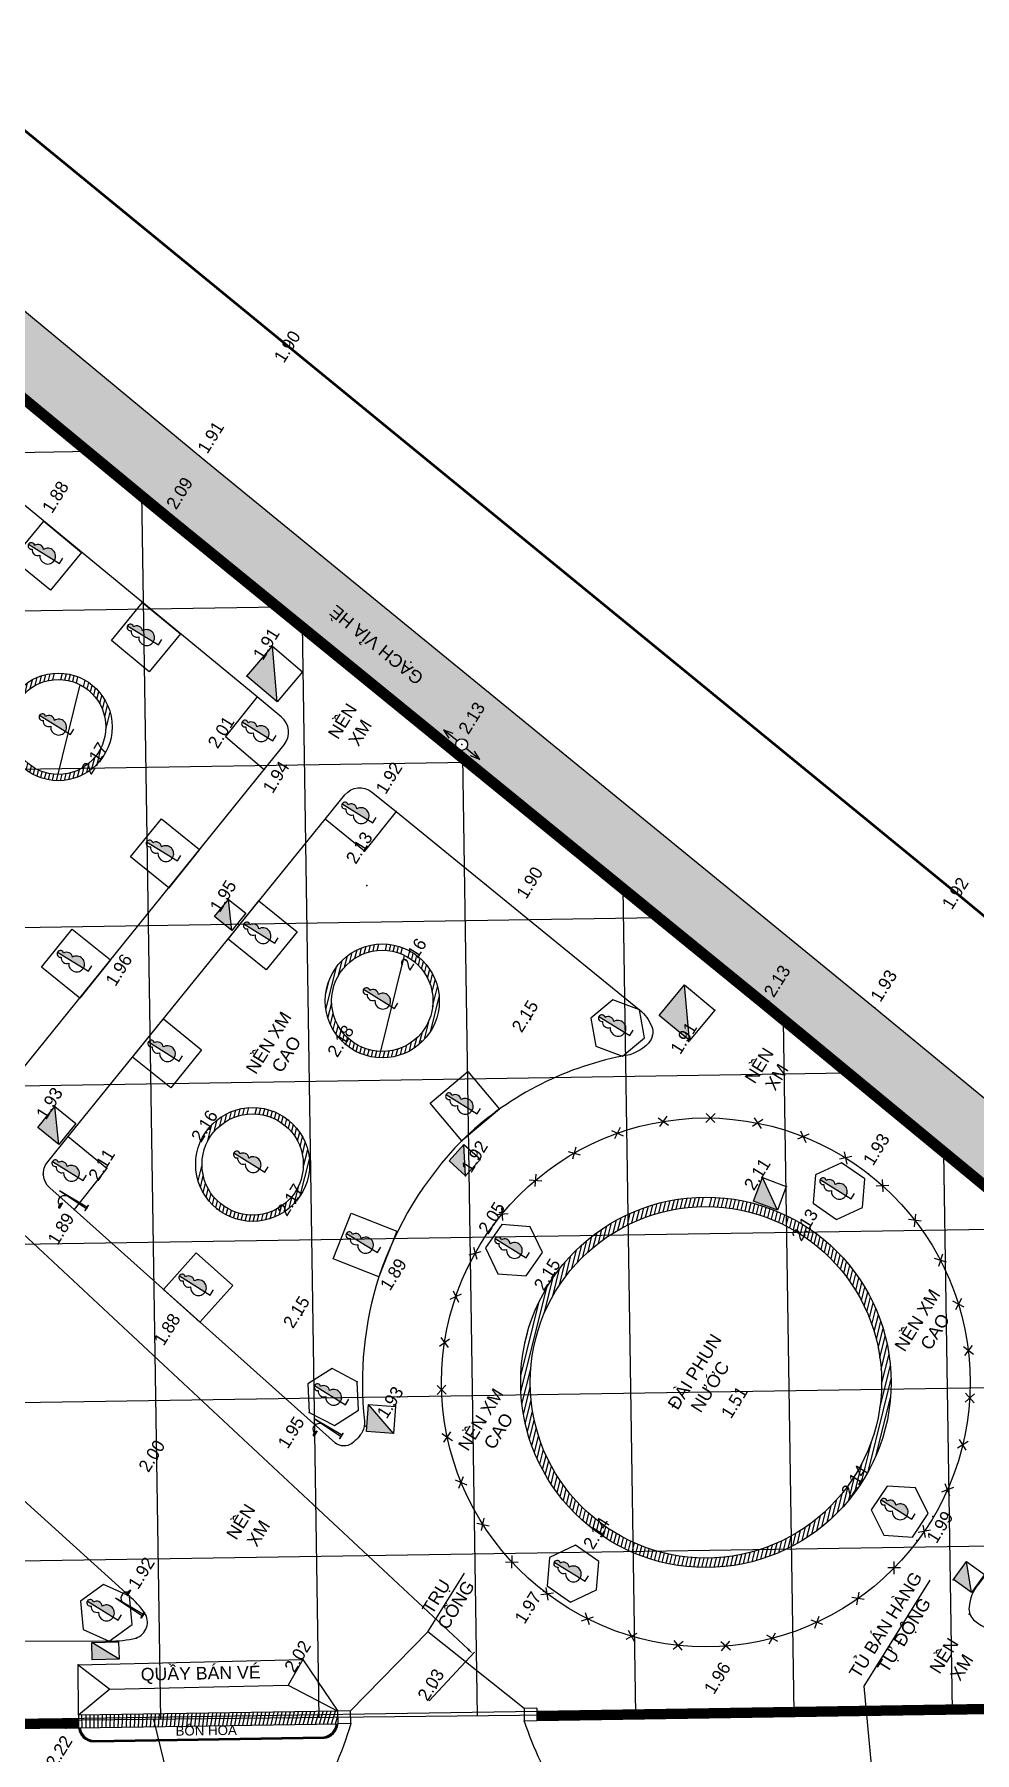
# Model space of a CAD drawing. Header units: millimetres. Extents: x -235021 to 808813, y -1893235 to 860440.
# Drawn here: x 64622 to 94318, y -1841481 to -1787210 of the extents above; entities that cross this region are included whole.
import ezdxf
from ezdxf.enums import TextEntityAlignment as Align

# ---------------------------------------------------------------- set-up
doc = ezdxf.new("R2010")
doc.units = ezdxf.units.MM
doc.header["$LTSCALE"] = 100
doc.layers.get('0').update_dxf_attribs({"lineweight": 9})
for name, color, linetype in [('BO VIA', 3, 'Continuous'), ('CHU', 2, 'Continuous'), ('HO GA', 4, 'Continuous')]:
    doc.layers.add(name, color=color, linetype=linetype)
doc.layers.add('diem', color=2, linetype='Continuous', lineweight=0)
doc.layers.add('THEP CHIU LUC', color=1, linetype='Continuous', lineweight=50)
doc.styles.add('GHICHU', font='', dxfattribs={"height": 2})
doc.styles.add('GHICHU2', font='', dxfattribs={"height": 2})
doc.styles.get('GHICHU').set_extended_font_data('VNI-Helve-Condense')
doc.styles.get('GHICHU2').set_extended_font_data('VNI-Helve-Condense')
doc.dimstyles.new('1-100', dxfattribs={"dimscale": 70, "dimtxt": 6, "dimasz": 3, "dimexe": 1, "dimexo": 1.5, "dimgap": 0.8, "dimtad": 1, "dimdec": 0, "dimdsep": 46, "dimtxsty": 'Standard', "dimcen": 1.5, "dimdle": 1, "dimclrd": 251, "dimclre": 251, "dimclrt": 2, "dimadec": 0, "dimazin": 0, "dimtfac": 1, "dimtdec": 0, "dimtmove": 2, "dimatfit": 3, "dimfxl": 1, "dimlwd": 13, "dimlwe": 13, "dimarcsym": 0})
doc.dimstyles.get("Standard").update_dxf_attribs({"dimtxt": 0.18, "dimasz": 0.18, "dimexe": 0.18, "dimexo": 0.0625, "dimgap": 0.09, "dimtad": 0, "dimtih": 1, "dimtoh": 1, "dimdec": 4, "dimzin": 0, "dimdsep": 46, "dimtxsty": 'Standard', "dimcen": 0.09, "dimadec": 0, "dimazin": 0, "dimtfac": 1, "dimtdec": 4, "dimtofl": 0, "dimtmove": 0, "dimatfit": 3, "dimfxl": 1, "dimtolj": 1, "dimtzin": 0, "dimarcsym": 0})
pattern_1 = [(76.11958264428031, (673103533.7144846, -1089408393.103788), (-121.3498163011125, 29.98703192525495), [])]

# ---------------------------------------------------------------- blocks, each defined once
blk = doc.blocks.new('DTHTHE')
for p, q in [((-1.59996547320236, -0.005255496742236687), (-0.966911243292401, 0.2101706654078157)), ((1.59996547320236, -0.005255496742236687), (0.9669112432923725, 0.2101706654078157)), ((-0.3999654732023714, -0.005255496742236687), (-1.59996547320236, -0.005255496742236687)), ((-1.59996547320236, -0.005255496742236687), (-0.966911243292401, -0.2206816588922749)), ((0.399965473202343, -0.005255496742236687), (1.59996547320236, -0.005255496742236687)), ((1.59996547320236, -0.005255496742236687), (0.9669112432923725, -0.2206816588922749))]:
    blk.add_line(p, q)
blk.add_circle((0, 0), 0.3999999999999986)
blk.add_point((0, 0))
blk = doc.blocks.new('CAYDL')
at = {"linetype": 'Continuous'}
blk.add_hatch(color=256, dxfattribs=at).paths.add_polyline_path([(0.2730896669155642, 1.660251213043928, 0.5693726601521445), (0.1762234897171492, 2.41734217087509, 0.684834325308665), (0, 2.871893779935299), (0, 0.469883415720855, 0.7965622496287439)])
for p, q in [((0, 2.87150458983167), (0, 0)), ((0, 0), (0.4967282140305826, 0))]:
    blk.add_line(p, q, dxfattribs=at)
for centre, radius, start, end in [((0, 2.610458247764701), 0.2614355321705987, 312.3812719101817, 227.6187280898183), ((0, 1.09639291237982), 0.6265094966589649, 115.841984444443, 64.15801555555699), ((0, 2.010052954237), 0.4437783504383233, 113.3968845450581, 232.0208978191353), ((0, 2.010052954237), 0.4437783504383233, 307.9791021808647, 66.60311545494193)]:
    blk.add_arc(centre, radius, start, end, dxfattribs=at)
blk = doc.blocks.new('DENCS1')
blk.add_hatch(color=256).paths.add_polyline_path([(-0.05542857144649815, 0.03823889863178209), (0.05542857144587288, 0.0382388986317892), (-1.13686837721616e-13, 1.97823889811589)])
h = blk.add_hatch(color=256)
h.dxf.hatch_style = 1
h.paths.add_polyline_path([(0.9140024093083525, 1.428960608017519, 0.500000000000071), (0.5140024093083753, 1.428960608017519)])
for p, q in [((-0.05542857144607183, 0.0382388986317963), (-1.13686837721616e-13, 1.978238898110433)), ((0.05542857144584445, 0.0382388986317963), (-1.13686837721616e-13, 1.978238898110433)), ((0.5140024093083753, 1.428960608017519), (0.9140024093083525, 1.428960608017519)), ((-0.1918415516266805, 0), (-0.1918415516266805, 0.0382388986317892)), ((-0.1918415516266805, 0.0382388986317892), (0.1918415516266805, 0.0382388986317892)), ((0.1918415516266805, 0), (-0.1918415516266805, 0)), ((0.1918415516266805, 0.0382388986317892), (0.1918415516266805, 0))]:
    blk.add_line(p, q)
for centre, radius, start, end in [((0.3734860140775993, 1.368606695493114), 0.3763838369043488, 25.21639918475023, 172.8856193738071), ((0.7140024093083639, 1.278960608017563), 0.2499999999999645, 36.8698976458375, 143.1301023541625)]:
    blk.add_arc(centre, radius, start, end)
blk = doc.blocks.new('RAOKEM')
for p, q in [((0.3535533905932766, -0.3535533905932766), (-0.3535533905932766, 0.3535533905932766)), ((-0.3535533905932766, -0.3535533905932766), (0.3535533905932766, 0.3535533905932766))]:
    blk.add_line(p, q)
blk = doc.blocks.new('*D221')
at = {"layer": 'BO VIA', "color": 251, "lineweight": 13, "transparency": 16777216}
for p, q in [((32644.73120894222, -1798380.911425932), (34080.21444867113, -1796842.38071871)), ((34186.00612090071, -1797036.823826294), (78320.33502661684, -1838215.130598754)), ((77086.15098922192, -1839845.740788705), (78521.63422895083, -1838307.210081483))]:
    blk.add_line(p, q, dxfattribs=at)
at = {"layer": 'BO VIA', "color": 251, "transparency": 16777216}
for points in [[(34209.88300342681, -1797011.23292008), (34162.12923837461, -1797062.414732508), (34032.46068361893, -1796893.562531137)], [(78344.21190914295, -1838189.53969254), (78296.45814409075, -1838240.721504967), (78473.88046389862, -1838358.39189391)]]:
    blk.add_solid(points, dxfattribs=at)
at = {"layer": 'Defpoints', "color": 0, "transparency": 16777216}
for p in [(32573.10056136392, -1798457.684144573), (78473.88046389862, -1838358.39189391), (77014.52034164361, -1839922.513507346)]:
    blk.add_point(p, dxfattribs=at)
at = {"layer": 'BO VIA', "color": 2, "transparency": 16777216, "insert": (56434.63488095723, -1817431.486325301), "char_height": 420, "attachment_point": 5, "rotation": 316.98446408814203}
blk.add_mtext('60781', dxfattribs=at)
blk = doc.blocks.new('RTERTCERTER')
at = {"layer": 'HO GA'}
h = blk.add_hatch(color=256, dxfattribs=at)
h.dxf.hatch_style = 1
h.paths.add_polyline_path([(444302.2074992546, -1486800.116406575), (443065.9156043325, -1486615.502348689), (442881.3015462142, -1487851.794243379)])
h = blk.add_hatch(color=256, dxfattribs=at)
h.dxf.hatch_style = 1
h.paths.add_polyline_path([(427371.0828425605, -1489380.551392266), (428319.9156042894, -1488642.502348691), (427476.4747016374, -1488537.110489847)])
h = blk.add_hatch(color=256, dxfattribs=at)
h.dxf.hatch_style = 1
h.paths.add_polyline_path([(436080.317214109, -1489757.709053166), (435993.523918419, -1490452.307443654), (436774.915604364, -1489844.50234874)])
h = blk.add_hatch(color=256, dxfattribs=at)
h.dxf.hatch_style = 1
h.paths.add_polyline_path([(414567.2875992963, -1498570.672726313), (414107.0334176542, -1498871.780826997), (414572.3823003713, -1499583.082743742)])
h = blk.add_hatch(color=256, dxfattribs=at)
h.dxf.hatch_style = 1
h.paths.add_polyline_path([(433441.3942204332, -1500124.300644787), (433318.9156043585, -1500813.50234878), (434130.5959241938, -1500246.779260745)])
h = blk.add_hatch(color=256, dxfattribs=at)
h.dxf.hatch_style = 1
h.paths.add_polyline_path([(425202.9156043202, -1503176.502348676), (425560.3661337875, -1502028.796323862), (424807.7878566469, -1502423.924071535)])
h = blk.add_hatch(color=256, dxfattribs=at)
h.dxf.hatch_style = 1
h.paths.add_polyline_path([(442084.8942847003, -1503498.976529397), (440846.3684653174, -1503329.997849006), (440677.3897849265, -1504568.523668505)])
h = blk.add_hatch(color=256, dxfattribs=at)
h.dxf.hatch_style = 1
h.paths.add_polyline_path([(437440.3754345616, -1508964.016636189), (437596.8897219058, -1509748.556806061), (438224.9156043178, -1508807.502348728)])
h = blk.add_hatch(color=256, dxfattribs=at)
h.dxf.hatch_style = 1
h.paths.add_polyline_path([(430628.8202147475, -1520635.899760582), (430577.2176267124, -1521333.995149991), (431326.9156042731, -1520687.50234885)])
at = {"layer": 'diem'}
for p in [(425202.9156043204, -1503176.502348676), (438383.9156043027, -1509604.502348749), (431326.9156042729, -1520687.50234885)]:
    blk.add_point(p, dxfattribs=at)
at = {"layer": 'HO GA'}
for p, q in [((442881.3015462141, -1487851.794243379), (444302.2074992545, -1486800.116406575)), ((427371.0828425605, -1489380.551392267), (428319.9156042896, -1488642.502348691)), ((435993.5239184191, -1490452.307443654), (436774.9156043641, -1489844.50234874)), ((414572.3823003713, -1499583.082743742), (414567.2875992963, -1498570.672726313)), ((433318.9156043585, -1500813.502348781), (434130.595924194, -1500246.779260745)), ((425202.9156043204, -1503176.502348676), (425560.3661337877, -1502028.796323862)), ((440677.3897849265, -1504568.523668505), (442084.8942847, -1503498.976529397)), ((437596.8897219058, -1509748.556806061), (438224.9156043176, -1508807.502348728)), ((430577.2176267123, -1521333.995149991), (431326.9156042729, -1520687.50234885))]:
    blk.add_line(p, q, dxfattribs=at)
for points in [[(443065.9156043325, -1486615.502348689), (444302.2074992545, -1486800.116406575), (444117.5934410198, -1488036.408301497), (442881.3015462141, -1487851.794243379)], [(427476.4747016374, -1488537.110489847), (428319.9156042896, -1488642.502348691), (428214.5237452127, -1489485.943251343), (427371.0828425605, -1489380.551392267)], [(436080.317214109, -1489757.709053166), (436774.9156043641, -1489844.50234874), (436688.1223086743, -1490539.10073946), (435993.5239184191, -1490452.307443654)], [(414567.2875992963, -1498570.672726313), (415032.6364821298, -1499281.974643057), (414572.3823003713, -1499583.082743742), (414107.0334176542, -1498871.780826997)], [(433441.3942204332, -1500124.300644787), (434130.595924194, -1500246.779260745), (434008.1173081193, -1500935.980964972), (433318.9156043585, -1500813.502348781)], [(424807.7878566468, -1502423.924071535), (425560.3661337877, -1502028.796323862), (425955.4938814612, -1502781.374601003), (425202.9156043204, -1503176.502348676)], [(440846.3684653174, -1503329.997849006), (442084.8942847, -1503498.976529397), (441915.9156043092, -1504737.502348663), (440677.3897849265, -1504568.523668505)], [(437440.3754345616, -1508964.016636189), (438224.9156043176, -1508807.502348728), (438381.4298916617, -1509592.042518601), (437596.8897219058, -1509748.556806061)], [(430628.8202147475, -1520635.899760582), (431326.9156042729, -1520687.50234885), (431275.3130161213, -1521385.597738259), (430577.2176267123, -1521333.995149991)]]:
    blk.add_lwpolyline(points, close=True, dxfattribs=at)

msp = doc.modelspace()

# ---------------------------------------------------------------- hatches: boundary and pattern name
at = {"layer": 'BO VIA'}
h = msp.add_hatch(dxfattribs=at)
h.set_pattern_fill('ANGLE', color=253, scale=3000, angle=58.11958264428029)
h.set_pattern_definition([(58.11958264428029, (673103533.7144846, -1089408393.103788), (-700.5506050529251, 435.7222162800294), [599.9999999999998, -224.9999999999999]), (148.1195826442803, (673103533.7144846, -1089408393.103788), (-435.7222162800294, -700.5506050529251), [600, -224.9999999999999])])
edge = h.paths.add_edge_path()
edge.add_ellipse((78118.0283024889, -1809641.64706386), major_axis=(-116.9150775592063, -142.4946561534178), ratio=0.9999999998309419, start_angle=270.8416473992316, end_angle=327.94754514916787, ccw=False)
edge.add_ellipse((78118.0283024889, -1809641.64706386), major_axis=(-116.9150775592063, -142.4946561534178), ratio=0.9999999998309419, start_angle=449.3360151655633, end_angle=630.8416473992315, ccw=False)
edge.add_ellipse((78118.0283024889, -1809641.64706386), major_axis=(-116.9150775592063, -142.4946561534178), ratio=0.9999999998309419, start_angle=392.42743382617056, end_angle=449.3360151655633, ccw=False)
edge.add_line((78095.75369749247, -1809824.616198858), (87813.59291035181, -1817744.916265305))
edge.add_line((87813.59291035176, -1817744.916265305), (101878.2782400907, -1829343.822617715))
edge.add_line((101878.2782400908, -1829343.822617715), (111478.0306124623, -1837249.461895477))
edge.add_arc((108963.501328087, -1838786.170623122), 2946.91893943473, 333.1411048262636, 391.43042734614085, ccw=False)
edge.add_line((111592.5122023477, -1840117.573288966), (109458.5511911215, -1840134.012311684))
edge.add_line((109458.5511911214, -1840134.012311684), (109478.0468944804, -1842664.763166147))
edge.add_arc((110428.0380485822, -1842668.862815936), 949.9999999999999, 58.119582644280285, 179.7527438321559, ccw=False)
edge.add_arc((110428.0380485822, -1842668.862815936), 949.9999999999999, -121.88041735571971, 58.119582644280285, ccw=False)
edge.add_arc((110428.0380485822, -1842668.862815936), 950, 181.1299976858469, 238.11958264428029, ccw=False)
edge.add_line((109478.2228006789, -1842687.597672499), (109496.4567400097, -1845054.558058175))
edge.add_arc((107682.7560607948, -1841458.032514758), 4027.965508570981, 296.7614646017494, 312.1526242315477)
edge.add_ellipse((110378.6654794166, -1844260.028281289), major_axis=(12.09589587099311, 183.92267858001), ratio=0.9999999998794763, start_angle=90.79088514240078, end_angle=186.029302811043, ccw=False)
edge.add_ellipse((110378.6654794166, -1844260.028281289), major_axis=(12.09589587099311, 183.92267858001), ratio=0.9999999998794763, start_angle=269.2852528467183, end_angle=450.79088514240084, ccw=False)
edge.add_line((110562.422958683, -1844274.417554859), (110976.0442788842, -1844555.339970842))
edge.add_line((110976.0442788841, -1844555.339970842), (111306.9413347626, -1844780.077903474))
edge.add_arc((105097.3026795034, -1838381.540538329), 8916.327306803116, 314.141645142631, 336.6151139657968)
edge.add_arc((104238.1101025786, -1838513.508121835), 9663.623554709506, 339.3562316585992, 357.6027057871033)
edge.add_line((113893.2761173274, -1838917.722711843), (113664.9152253555, -1838815.981357674))
edge.add_line((113664.9152253557, -1838815.981357674), (113787.0048504061, -1838541.948287584))
edge.add_line((113787.004850406, -1838541.948287584), (113919.084940633, -1838600.793771667))
edge.add_arc((109874.7954182386, -1838430.966019714), 4047.853654256995, 357.5954490595766, 363.5703272863539)
edge.add_line((113914.7926457732, -1838178.891412118), (113784.0154171214, -1838073.120082231))
edge.add_line((113784.0154171212, -1838073.120082231), (113892.6217939368, -1837938.837559832))
edge.add_arc((109874.7954182388, -1838430.966019713), 4047.853654256995, 366.9831609235235, 384.6032535424177)
edge.add_arc((110665.8532552312, -1838216.236568046), 3241.99012596033, 386.9740301665834, 413.3767011524277)
edge.add_line((112599.8666296818, -1835614.296475678), (91181.59570243553, -1817968.438506021))
edge.add_line((91181.59570243565, -1817968.438506021), (69975.58949549176, -1800638.315692018))
edge.add_line((69975.58949549153, -1800638.315692018), (48863.34536129289, -1783140.402313073))
edge.add_arc((47266.89901447488, -1785408.459090559), 2773.575757784301, 414.8589413418236, 493.4565524034857)
edge.add_line((45359.22161579767, -1783395.131142423), (33176.57055122574, -1795952.073088498))
edge.add_line((33176.57055122574, -1795952.073088498), (33826.6329095207, -1796713.219546285))
edge.add_line((33826.63290952082, -1796713.219546285), (34034.5740149999, -1796496.977791304))
edge.add_line((34034.57401499973, -1796496.977791304), (44549.44420964515, -1785562.372142544))
edge.add_arc((48145.22347655991, -1789222.001826428), 5130.547530189417, 102.98306509463441, 134.4957879012935, ccw=False)
edge.add_line((46992.57901973842, -1784222.608991724), (68763.21519158321, -1802218.346561195))
edge.add_line((68763.21519158321, -1802218.346561195), (77943.31419200549, -1809700.373906))
edge = h.paths.add_edge_path(flags=16)
edge.add_ellipse((54966.57159615826, -1790134.043432083), major_axis=(-145.1193363896164, 113.6408404176952), ratio=0.9999999999262095, start_angle=360.78430059050834, end_angle=719.2786712369104, ccw=False)
edge.add_ellipse((54676.23313166766, -1789906.940885672), major_axis=(-145.5612534094544, 113.0742407047444), ratio=0.9999999999249859, start_angle=180.5609369931065, end_angle=539.0553076395087, ccw=False)
edge.add_line((54529.65565057431, -1789795.362667235), (54529.46298563544, -1789795.211964853))
edge.add_ellipse((54676.23313166766, -1789906.940885672), major_axis=(-145.5612534094544, 113.0742407047444), ratio=0.9999999999249859, start_angle=180.5609369931065, end_angle=539.0553076395087, ccw=False)
edge.add_ellipse((54966.57159615826, -1790134.043432083), major_axis=(-145.1193363896164, 113.6408404176952), ratio=0.9999999999262095, start_angle=360.78430059050834, end_angle=719.2786712369104, ccw=False)
edge.add_line((55110.35764276638, -1790249.587364482), (55110.16497782752, -1790249.4366621))
edge = h.paths.add_edge_path(flags=16)
edge.add_ellipse((102833.6238532595, -1829641.651242998), major_axis=(-145.5612534094544, 113.0742407047444), ratio=0.9999999999249859, start_angle=180.5609369931065, end_angle=539.0553076395087, ccw=False)
edge.add_ellipse((103123.9623177501, -1829868.753789408), major_axis=(-145.1193363896164, 113.6408404176952), ratio=0.9999999999262095, start_angle=360.78430059050834, end_angle=719.2786712369104, ccw=False)
edge.add_line((103267.7483643583, -1829984.297721809), (103267.5556994194, -1829984.147019426))
edge.add_ellipse((103123.9623177501, -1829868.753789408), major_axis=(-145.1193363896164, 113.6408404176952), ratio=0.9999999999262095, start_angle=360.78430059050834, end_angle=719.2786712369104, ccw=False)
edge.add_ellipse((102833.6238532595, -1829641.651242998), major_axis=(-145.5612534094544, 113.0742407047444), ratio=0.9999999999249859, start_angle=180.5609369931065, end_angle=539.0553076395087, ccw=False)
edge.add_line((102687.046372166, -1829530.073024561), (102686.8537072273, -1829529.922322179))
h.paths.add_polyline_path([(76713.67982031853, -1807928.086250277), (73809.87450749596, -1805567.653518701), (74307.94904815807, -1804954.92201485), (77211.75436098065, -1807315.354746426)], flags=24)
h.paths.add_polyline_path([(110917.3535339754, -1836021.645268128), (108013.5482211528, -1833661.212536552), (108511.6227618151, -1833048.481032701), (111415.4280746377, -1835408.913764277)], flags=24)
h.paths.add_polyline_path([(38138.4947488574, -1790946.324806251), (40746.68649650813, -1788262.845016396), (41312.92714629608, -1788813.199148201), (38704.73539864511, -1791496.678938056)], flags=24)
h = msp.add_hatch(dxfattribs=at)
h.set_pattern_fill('ANSI31', color=253, scale=999.9999999999999, angle=391.1195826442803)
h.set_pattern_definition(pattern_1)
h.paths.add_polyline_path([(67077.65649459354, -1809084.516294677, 1), (63677.65649459354, -1809084.516294677, 1)])
h.paths.add_polyline_path([(66877.65649459354, -1809084.516294677, 1), (63877.65649459354, -1809084.516294677, 1)], flags=16)
h = msp.add_hatch(dxfattribs=at)
h.set_pattern_fill('ANSI31', color=253, scale=999.9999999999999, angle=391.1195826442803)
h.set_pattern_definition(pattern_1)
h.paths.add_polyline_path([(77410.95939846762, -1817738.08803862, 1), (73810.95939846762, -1817738.08803862, 1)])
h.paths.add_polyline_path([(77210.95939846762, -1817738.08803862, 1), (74010.95939846762, -1817738.08803862, 1)], flags=16)
h = msp.add_hatch(dxfattribs=at)
h.set_pattern_fill('ANSI31', color=253, scale=999.9999999999999, angle=391.1195826442803)
h.set_pattern_definition(pattern_1)
h.paths.add_polyline_path([(73316.52676558594, -1822903.867230998, 1), (69716.52676558594, -1822903.867230998, 1)])
h.paths.add_polyline_path([(73116.52676558594, -1822903.867230998, 1), (69916.52676558594, -1822903.867230998, 1)], flags=16)
h = msp.add_hatch(dxfattribs=at)
h.set_pattern_fill('ANSI31', color=253, scale=999.9999999999999, angle=391.1195826442803)
h.set_pattern_definition(pattern_1)
h.paths.add_polyline_path([(91680.94297981757, -1829786.181118001, 1), (79980.94297981757, -1829786.181118001, 1)])
h.paths.add_polyline_path([(80280.94297981757, -1829786.181118001, -1), (91380.94297981757, -1829786.181118001, -1)], flags=16)
h = msp.add_hatch(dxfattribs=at)
h.set_pattern_fill('ANSI31', color=253, scale=999.9999999999999, angle=391.1195826442803)
h.set_pattern_definition(pattern_1)
h.paths.add_polyline_path([(66011.20691963896, -1840301.586190499), (66017.6086998778, -1840701.534958728), (74213.29630078963, -1840570.350679696), (74207.40336617437, -1840170.394090342)])

# ---------------------------------------------------------------- linework, layer by layer
at = {"layer": 'BO VIA', "color": 253}
for p, q in [((66000.7278656583, -1838707.677546764), (73104.28340381297, -1838544.844145957)), ((66011.20691963896, -1840301.586190499), (66000.7278656583, -1838707.677546764)), ((66000.7278656583, -1838707.677546764), (67005.7047686312, -1839481.715086248)), ((73104.28340381297, -1838544.844145957), (72637.16611898324, -1839352.626209716)), ((73104.28340381297, -1838544.844145957), (74207.40336617437, -1840170.394090342)), ((67005.7047686312, -1839481.715086248), (66011.20691963896, -1840301.586190499)), ((67005.7047686312, -1839481.715086248), (72637.16611898324, -1839352.626209716)), ((72637.16611898324, -1839352.626209716), (74207.40336617437, -1840170.394090342)), ((74607.35995542892, -1840164.501155665), (74207.40336617437, -1840170.394090342)), ((74613.25289004442, -1840564.457745019), (74607.35995542892, -1840164.501155665)), ((80487.66050438728, -1840077.861186465), (80087.70391513273, -1840083.754121142)), ((80087.70391513273, -1840083.754121142), (80093.59684974799, -1840483.710710495)), ((80487.66050438728, -1840077.861186465), (80493.55343900254, -1840477.817775818)), ((74613.25289004442, -1840564.457745019), (74213.29630078963, -1840570.350679696)), ((80493.55343900254, -1840477.817775818), (80093.59684974799, -1840483.710710495))]:
    msp.add_line(p, q, dxfattribs=at)
for points in [[(33826.63290952082, -1796713.219546285), (33176.57055122574, -1795952.073088498), (45359.22161579767, -1783395.131142423, -0.3570558508102576), (48863.34536129289, -1783140.402313073), (69975.58949549875, -1800638.315692024), (91181.59570242144, -1817968.43850601), (112599.8666296818, -1835614.296475678, -0.1157157580870133), (113555.1544336384, -1836745.713301559, -0.1383604153416163), (113893.2761173274, -1838917.722711843, -0.07978390637419396), (113281.2371262101, -1841920.482416074, -0.09837451761560369), (111306.9413347627, -1844780.077903474, -14.3619057665111)], [(34034.57401486352, -1796496.977791082), (44549.44420964533, -1785562.372142544, -0.1383733361692299), (46992.57901973842, -1784222.608991724), (68763.21519158181, -1802218.346561194), (87813.59291035734, -1817744.916265309), (101878.2782400908, -1829343.822617715), (111478.0306124623, -1837249.461895477, -0.2599648662560367), (111592.5122023477, -1840117.573288966), (96121.85428289935, -1840236.751894228), (80493.55343900254, -1840477.817775818)], [(34250.81577010435, -1796704.918896585), (44762.69208085124, -1785773.426642684, -0.1304355109643603), (46917.77990427386, -1784550.00314077), (68572.87927597557, -1802450.237303059), (87623.3899539861, -1817976.915372171), (101687.4070181633, -1829575.270617685), (111247.2872011285, -1837448.074229375, -0.2370098205380297), (111400.5804513002, -1839819.042938729), (96118.38526840723, -1839936.769716276), (80488.92650204204, -1840177.853458723)], [(30645.80542716576, -1800098.533394548), (26299.5041123415, -1796002.582458596, 0.08947537350946733), (23769.65557473415, -1797777.134902586), (10328.08046191308, -1812004.097280039), (-3186.049876225821, -1826499.186006996), (-8151.425425703579, -1832032.405924239), (-11156.37282280409, -1835553.497252236), (-14752.09710031439, -1839785.865374252, 0.3167547870420334), (-12738.07949004642, -1841445.991292923), (2116.875789261947, -1841301.867567634), (26829.56341743522, -1841033.317408541), (66017.6086998778, -1840701.534958728)], [(30440.0544999885, -1800316.860112865), (26243.25939091697, -1796361.803707399, 0.08331969475364741), (23985.2682054558, -1797985.758851729), (10546.82917943253, -1812209.401901578), (-2964.676674119371, -1826701.675639395), (-7925.652288137178, -1832229.992440513), (-10927.95933493174, -1835747.989899355), (-14416.08382627758, -1839853.707068704, 0.2935601654568191), (-12727.69167335978, -1841145.876390408), (2113.790609452466, -1841001.883381097), (26826.66355800681, -1840733.331208027), (66012.80722828681, -1840401.564858189)], [(71654.3547336681, -1808134.924404514), (57374.64710854442, -1796372.691592263, 0.397558142869033), (56403.30053995206, -1796438.622190336), (55287.66009890317, -1797549.38404276, 0.3927239523435758), (55239.71433608729, -1798773.334333238, -0.04766561685562053), (56731.2196050862, -1800889.166661151, -0.09397981314328456), (58461.29202805279, -1806499.155378731, -0.0417981980001755), (58366.96983378619, -1810346.738558254, -0.05896605983445198), (57572.83120893367, -1813945.604191216)], [(76053.6736040826, -1811758.654954758), (83736.5474960127, -1818021.853065862, -0.1281113226937709), (84118.8862825805, -1818544.03085863, -0.290549795760303), (84018.55132034427, -1819070.416202934, -0.1783687752574414), (83193.66228343901, -1819483.111306995, 0.1456535235994675), (78120.39726351068, -1822152.703224217, 0.1135702196390235), (75505.96931116848, -1826451.901774617, 0.1066091265802542), (75049.4945073289, -1831003.912137649, -0.1145539529521436), (74982.71800116432, -1831342.303149227, -0.1072150498036879), (74646.95249312354, -1831715.394894241, -0.328765931168292), (74133.36624645145, -1831708.035058131), (65874.38827180705, -1824327.775658277)], [(100058.5468437649, -1837449.917996394), (105031.4857465067, -1837471.176333423, 0.1581116793756903), (105965.236938698, -1837199.454475876, 0.2548075551805703), (106136.7791692215, -1836818.299978829, 0.1453537272949561), (105816.4722469801, -1836123.067957242), (100096.2873030087, -1831373.90002994), (97840.99893802387, -1829548.493584607, 0.1561853050625638), (97089.9114234923, -1829256.67932485, 0.2508914649787777), (96661.0009525484, -1829453.869349265, 0.1554081386474656), (96409.40804029518, -1830165.37890766, -0.06041188527034733), (96080.48812359694, -1832691.759260723, -0.116273388245636), (94438.8153771882, -1836157.33586068, 0.1542416748572663), (94140.94734348037, -1836888.656456695, 0.2198548309994603), (94285.60200785549, -1837282.358602604, 0.1960987116192833), (95034.67126684595, -1837597.806533314), (97058.60471401486, -1837431.284214692)], [(58586.03096391965, -1830691.378471986), (53439.70946400618, -1836963.288244381, 0.6327690901459899), (53902.78795637848, -1837943.883878377), (66982.46050931868, -1837960.462038028, 0.05785989538664276), (67835.97108000593, -1837862.458436269, 0.4876741235240859), (68103.14686300751, -1837061.78740459, 0.05724653418466943), (67626.23316054471, -1836539.491674642), (60925.25207757327, -1830469.99549846)], [(66017.6086998778, -1840701.534958728, 0.3523000891442251), (66474.75306689955, -1841144.275320196), (73770.55593912356, -1841027.495046595, 0.352556901685227), (74213.29630078963, -1840570.350679696)], [(66067.92733383743, -1840700.729533466, 0.347362016264471), (66476.72417236544, -1841094.237364932), (73766.99609993474, -1840977.545622357, 0.3476359825194322), (74162.98040810885, -1840571.156061021)], [(74613.25289004442, -1840564.457745019, -0.0784002321237498), (73388.39496312948, -1843224.868250807, -0.05756999641034414), (71053.9359033702, -1845919.757009242)], [(80093.59684974799, -1840483.710710495, 0.06392809012452218), (81253.7004974492, -1842931.689372042, 0.07961593706260273), (84002.7455177608, -1845890.38044059)]]:
    msp.add_lwpolyline(points, format="xyb", dxfattribs=at)
for points, const_width in [([(34142.69489251456, -1796600.948343784), (44656.0794205126, -1785667.887667367, -0.1344993570209694), (46954.63052548288, -1784385.852312062), (68668.04723377881, -1802334.291932127), (87718.4914321716, -1817860.91581874), (101782.8426291268, -1829459.5466177), (111362.9354437448, -1837348.995797655, -0.2489676283794218), (111498.3265550186, -1839968.294399795), (96120.11977565341, -1840086.760805252), (80491.23997052229, -1840327.835617271)], 299.9999999999999), ([(30542.92996357713, -1800207.696753706), (26270.90029244852, -1796181.739356215, 0.08644342526204736), (23877.467268735, -1797881.441184398), (10437.45482067281, -1812106.749590808), (-3075.363275141863, -1826600.430823146), (-8038.538856920262, -1832131.199182376), (-11042.1660788678, -1835650.743575795), (-14585.33380689466, -1839821.249706193, 0.3057949301867487), (-12733.00372469932, -1841295.9349879), (2115.333199357206, -1841151.875474366), (26828.11348772078, -1840883.324308284), (66016.33878234035, -1840551.540334468)], 299.9999999999999), ([(66042.75951657124, -1840701.1323822, 0.3499472007600715), (66475.72061197582, -1841119.256630825), (73768.7939612859, -1841002.520047247, 0.3502122574350459), (74188.14678735548, -1840570.753235464)], 49.99999999999999)]:
    msp.add_lwpolyline(points, format="xyb", dxfattribs=dict(at, const_width=const_width))
for points in [[(63931.06187481509, -1803781.351890621), (64916.53160281252, -1802584.961730724), (66112.92176262412, -1803570.431459079), (65127.45203456521, -1804766.821619075)], [(67055.44879833056, -1806354.917635396), (68040.918526328, -1805158.527475499), (69237.30868613959, -1806143.997203854), (68251.83895808092, -1807340.387363851)], [(67660.7064257111, -1813189.325421498), (68634.03218873084, -1811983.034843516), (69840.32276688685, -1812956.360606918), (68866.99700360774, -1814162.651184876)], [(70740.54365692294, -1815784.855083948), (71716.05070632073, -1814580.327792264), (72920.5779979807, -1815555.834841921), (71945.07094852143, -1816760.362133704)], [(64847.48973406298, -1816675.883486112), (65820.81549708272, -1815469.59290813), (67027.10607523873, -1816442.918671532), (66053.78031195962, -1817649.20924949)], [(82892.88965773076, -1817708.418142814), (82199.6181316963, -1818282.329801069), (82350.00444473495, -1819169.676382863), (83193.66228343901, -1819483.111306995), (83886.93380875728, -1818909.199648569), (83736.5474960127, -1818021.853065862)], [(67722.57255553833, -1819511.356659396), (68698.07960493589, -1818306.829367711), (69902.60689659632, -1819282.336417368), (68927.09984713682, -1820486.863709151)], [(77126.0584318522, -1820963.674087558), (78315.0875682382, -1819969.335255456), (79309.42640029202, -1821158.36439236), (78120.39726351068, -1822152.703224217)], [(90108.68006578722, -1822848.723424408), (89294.17760957225, -1823231.588608192), (89218.49735731148, -1824128.401018687), (89957.31956086989, -1824642.348245151), (90771.82201696193, -1824259.483061564), (90847.50226934586, -1823362.670650872)], [(74064.02202233119, -1825883.317553175), (74632.60624345305, -1824441.370264412), (76074.55353229033, -1825009.954485855), (75505.96931116848, -1826451.901774617)], [(79383.927816968, -1824799.864910915), (78873.4584066426, -1825541.094282491), (79260.14716753113, -1826353.788445231), (80157.30533836276, -1826425.253236569), (80667.77474876266, -1825684.023865314), (80281.08598805877, -1824871.329702277)], [(68696.7549212338, -1826849.855031596), (69729.55986149429, -1825694.080851453), (70885.33404151426, -1826726.885791911), (69852.52910125378, -1827882.659972054)], [(74023.4724877284, -1829352.132044368), (73263.6497556747, -1829834.490226527), (73301.47282976081, -1830733.695105621), (74099.11863513623, -1831150.541802903), (74858.94136699202, -1830668.183620621), (74821.11829339789, -1829768.978740736)], [(91554.69132363709, -1833060.210337447), (91055.65895193868, -1833809.187434698), (91454.77595946641, -1834615.850694346), (92352.92533811234, -1834673.536856794), (92851.9577098855, -1833924.559759864), (92452.8407024807, -1833117.896500018)], [(81708.62058224768, -1834933.263627669), (80894.42004421313, -1835316.770451102), (80819.44642706896, -1836213.642212965), (81558.67334793234, -1836727.007150555), (82372.87388584396, -1836343.50032732), (82447.8475031858, -1835446.62856558)], [(66074.15811171598, -1836693.581320004), (66162.59234868275, -1837589.225996203), (66982.46050931868, -1837960.462038028), (67713.89443313709, -1837436.053404294), (67625.46019624505, -1836540.408728416), (66805.59203507757, -1836169.172686123)], [(66017.6086998778, -1840701.534958728), (74213.29630078963, -1840570.350679696), (74207.40336617437, -1840170.394090342), (66011.20691963896, -1840301.586190499)]]:
    msp.add_lwpolyline(points, close=True, dxfattribs=at)
for points in [[(71875.91030352778, -1810433.556670526), (72510.01048834837, -1809647.685066802, 0.4112559135080964), (72420.2574978774, -1808765.800530389), (71654.3547336681, -1808134.924404514), (70661.82013795298, -1809390.273413533)], [(76053.6736040826, -1811758.654954758), (75050.60241169814, -1813005.189423921), (73807.41645819816, -1811997.971133392), (74432.494432343, -1811226.143313564, -0.4123105318099566), (75273.33918467519, -1811135.045037262)], [(66914.0375567177, -1823015.983616309), (65874.38827180705, -1824327.775658277), (65109.84042969375, -1823644.572310983, -0.400066417207234), (65043.36726148456, -1822819.56022215), (65688.2595307816, -1822023.266295792)]]:
    msp.add_lwpolyline(points, format="xyb", close=True, dxfattribs=at)
for points in [[(64228.40374458936, -1819911.488373821), (71875.91030352778, -1810433.556670526)], [(65688.2595307816, -1822023.266295792), (73807.41645819816, -1811997.971133392)]]:
    msp.add_lwpolyline(points, dxfattribs=at)
for centre, radius in [((65377.65649459354, -1809084.516294677), 1700), ((65377.65649459354, -1809084.516294677), 1500), ((75610.95939846762, -1817738.08803862), 1800), ((75610.95939846762, -1817738.08803862), 1600), ((71516.52676558594, -1822903.867230998), 1800), ((71516.52676558594, -1822903.867230998), 1600), ((85830.94297981757, -1829786.181118001), 8349.999999999998), ((85830.94297981757, -1829786.181118001), 5849.999999999999), ((85830.94297981757, -1829786.181118001), 5549.999999999999)]:
    msp.add_circle(centre, radius, dxfattribs=at)
for p in [(72776.50986707519, -1797176.393383235), (69975.58949549875, -1800638.315692024), (68763.21519158181, -1802218.346561194), (64916.53160281252, -1802584.961730724), (68040.918526328, -1805158.527475499), (72113.60617451655, -1806565.626775556), (71332.90449024696, -1807483.805886634), (66577.86277332116, -1807879.063106677), (71654.3547336681, -1808134.924404514), (70687.7337158728, -1809354.205756198), (78234.72231608123, -1809498.971314005), (66691.63794441248, -1810180.287826282), (71875.91030352778, -1810433.556670526), (73807.41645819816, -1811997.971133392), (76053.6736040826, -1811758.654954758), (75050.60241169814, -1813005.189423921), (68866.99700360774, -1814162.651184876), (75119.85552802525, -1814090.478788963), (78882.911258868, -1814065.093428744), (70752.23714618274, -1814531.213029368), (71716.05070632073, -1814580.327792264), (93873.41029819805, -1814443.366140456), (67027.10607523873, -1816442.918671532), (76758.17324219673, -1816366.012367728), (74166.44639200327, -1816664.131720064), (83736.5474960127, -1818021.853065862), (86113.87117632997, -1818031.431582686), (87813.59291035734, -1817744.916265309), (91181.59570242144, -1817968.43850601), (68698.07960493589, -1818306.829367711), (80286.73558422743, -1818325.147074187), (74463.74555487494, -1819110.163709734), (76852.02964758506, -1819011.67466198), (84145.18937867047, -1818821.799682275), (85297.27599463222, -1819016.787005522), (83193.66228343901, -1819483.111306995), (65266.06361165229, -1821075.961225471), (70125.42249931401, -1821761.576147226), (72645.3493996014, -1821507.398663176), (65688.2595307816, -1822023.266295792), (78120.39726351068, -1822152.703224217), (78692.19851636636, -1822757.624546024), (64898.86466755002, -1823207.574918264), (66914.0375567177, -1823015.983616309), (78241.30818544101, -1823259.140158411), (87620.52603975433, -1823315.215465755), (90961.7127640071, -1823198.487938948), (65874.38827117888, -1824327.775658846), (66282.28592695162, -1824283.531989491), (70387.7041313728, -1824300.335798698), (72873.4459509112, -1824124.678159756), (79219.21017878928, -1824686.427264159), (89120.94780661474, -1824914.981549063), (75505.96931116848, -1826451.901774617), (80985.15625015023, -1826483.718859343), (68696.7549212338, -1826849.855031596), (73064.76683061064, -1827668.266217159), (74821.11829339789, -1829768.978740736), (76025.52876888245, -1830521.371673425), (86896.19171770109, -1830520.939408968), (73301.47282976081, -1830733.695105621), (75069.19916990335, -1831167.256847237), (74133.36624645145, -1831708.035058131), (74646.95249312354, -1831715.394894241), (68500.25027201773, -1832214.281459922), (90687.88393181545, -1833002.547016007), (93001.21888800646, -1834018.599859199), (82540.93815308163, -1834657.380686839), (92489.73417069326, -1834780.371730557), (67626.23316054471, -1836539.491674642), (80705.36532970454, -1836377.914862046), (93641.60159008956, -1836027.917901436), (68103.14686300751, -1837061.78740459), (94141.19247726194, -1837102.940666587), (66982.46050931868, -1837960.462038028), (67835.97108000593, -1837862.458436269), (66000.7278656583, -1838707.677546764), (73104.28340381297, -1838544.844145957), (77313.80428818875, -1839441.327233174), (65618.18383560661, -1840704.91665733), (74613.25289004442, -1840564.457745019), (80093.59684974799, -1840483.710710495)]:
    msp.add_point(p, dxfattribs=at)
at = {"layer": 'CHU'}
for p, q in [((66417.4017649875, -1800390.147830991), (21141.51792517089, -1801088.526430133)), ((68617.99952498073, -1840425.376930321), (68020.79522990278, -1801708.623115412)), ((72386.63633186131, -1805298.667427427), (48079.57572281017, -1805673.602812398)), ((73617.76901871152, -1840371.873108058), (73085.63235814054, -1805873.453969048)), ((78355.87089873519, -1810207.187023862), (48311.58019957121, -1810670.618941061)), ((78617.53851244238, -1840318.369285794), (78150.46948637831, -1810038.284822685)), ((83617.30800617317, -1840264.865463531), (83215.30661461607, -1814203.115676322)), ((84325.10546560894, -1815115.706620298), (7023.756188983156, -1816308.076673429)), ((88617.07749990397, -1840211.361641268), (88280.14374285378, -1818367.946529958)), ((90294.34003248275, -1820024.226216734), (13729.50945623795, -1821205.235499967)), ((93616.84699363477, -1840157.857819005), (93344.98087109154, -1822532.777383595)), ((96263.57459935668, -1824932.74581317), (19675.90627614473, -1826114.107367687)), ((102232.8091662304, -1829841.265409605), (25622.30309605127, -1831022.979235407)), ((108202.0437331042, -1834749.785006041), (-11799.92612593388, -1836600.810331157)), ((111717.9954105872, -1839696.146387602), (-16505.84670466307, -1841673.993745589))]:
    msp.add_line(p, q, dxfattribs=at)
at = {"layer": 'CHU', "color": 253}
msp.add_lwpolyline([(-14726.96284647874, -1839756.280954954), (25000.71975661558, -1796928.141995954), (26270.90029244852, -1796181.739356215), (30645.80542722723, -1800098.533394449), (44656.0794205126, -1785667.887667367, -0.1467386285083961), (46954.63052548288, -1784385.852312062), (111362.9354437448, -1837348.995797655, -0.4409495816337617), (111499.1651558189, -1839966.494522396), (-12733.00372469932, -1841295.9349879, -0.3735225681235041), (-14536.47815716686, -1839763.743880239, -5.073275760016919)], format="xyb", dxfattribs=at)
at = {"layer": 'THEP CHIU LUC'}
msp.add_lwpolyline([(52894.16033693944, -1765106.621102546), (50260.20403125725, -1767875.469890886), (46267.92548642453, -1773319.117383238), (46673.67459490598, -1775788.98735159), (72776.50986707519, -1797176.393383235), (93873.41029819805, -1814443.366140456), (117627.7840479087, -1834115.725677587), (129865.9456567485, -1844385.453299676)], dxfattribs=at)

# ---------------------------------------------------------------- block references
at = {"layer": 'BO VIA', "color": 253, "rotation": 58.1195826450167}
msp.add_blockref('RTERTCERTER', (-1425034.431699683, -1398561.010511268), dxfattribs=at)
at = {"layer": 'BO VIA', "color": 253}
for name, p, xscale, yscale, zscale, rotation in [('CAYDL', (65415.40728434204, -1803920.584716951), 400.0000000000201, 400.0000000000201, 400.0000000000201, 58.11958264426761), ('CAYDL', (68539.79420791898, -1806494.150461627), 400.0000000000201, 400.0000000000201, 400.0000000000201, 58.11958264426761), ('CAYDL', (65762.06836700469, -1809323.609362049), 400.0000000000201, 400.0000000000201, 400.0000000000201, 58.11958264426761), ('CAYDL', (72158.54798431258, -1809528.933579472), 400.0000000000201, 400.0000000000201, 400.0000000000201, 58.11958264426761), ('DTHTHE', (78118.0283024889, -1809641.64706386), 460.7999998742949, 460.7999999523163, 460.8000000000001, 320.7203826792843), ('CAYDL', (75316.00889544009, -1812118.060419978), 400.0000000000201, 400.0000000000201, 400.0000000000201, 58.11958264426761), ('CAYDL', (69143.9300619518, -1813317.536056259), 400.0000000000201, 400.0000000000201, 400.0000000000201, 58.11958264426761), ('CAYDL', (72216.02469172078, -1815910.092338887), 400.0000000000201, 400.0000000000201, 400.0000000000201, 58.11958264426761), ('CAYDL', (66330.71337010601, -1816804.09412075), 400.0000000000201, 400.0000000000201, 400.0000000000201, 58.11958264426761), ('CAYDL', (75996.4232626686, -1817977.835414461), 400.0000000000201, 400.0000000000201, 400.0000000000201, 58.11958264426761), ('CAYDL', (83428.73983471101, -1818835.512100426), 400.0000000000201, 400.0000000000201, 400.0000000000201, 58.11958264426761), ('CAYDL', (69198.0535901385, -1819636.593914211), 400.0000000000201, 400.0000000000201, 400.0000000000201, 58.11958264426761), ('CAYDL', (78603.2062800753, -1821300.766615678), 400.0000000000201, 400.0000000000201, 400.0000000000201, 58.11958264426761), ('RAOKEM', (85977.02791192505, -1821437.459108432), 399.9999999449754, 400, 399.9999999999999, 179.0009819134987), ('RAOKEM', (83032.27598279138, -1821919.163700958), 400.0000000857503, 400, 400, 199.5862883959886), ('RAOKEM', (84482.9601418628, -1821545.70526577), 399.9999999719458, 400, 400, 189.293638568925), ('RAOKEM', (87466.39407050941, -1821597.909033391), 399.9999998949814, 400, 400, 168.7083257431705), ('RAOKEM', (88903.12471173616, -1822021.891105042), 399.9999999513201, 400, 400, 158.4156675586535), ('CAYDL', (71901.99062978692, -1823143.61460684), 400.0000000000201, 400.0000000000201, 400.0000000000201, 58.11958264426761), ('RAOKEM', (81671.66439484135, -1822545.814990929), 400.0000000157402, 400, 399.9999999999999, 209.8789475518187), ('CAYDL', (66166.78776542709, -1823415.268352765), 400.0000000000201, 400.0000000000201, 400.0000000000201, 58.11958264426761), ('RAOKEM', (90240.97995663859, -1822695.759842735), 400.0000000008684, 400.0000000008684, 400.0000000008684, 148.1230110833439), ('RAOKEM', (80444.91543415614, -1823405.490929713), 400.0000000333534, 400, 400, 220.1715970039638), ('CAYDL', (90417.67028959986, -1823984.789746411), 400.0000000000201, 400.0000000000201, 400.0000000000201, 58.11958264426761), ('RAOKEM', (91410.6141884225, -1823574.114698152), 400.0000000421084, 400, 400, 138.0732889017993), ('DENCS1', (66282.28592695162, -1824283.531989491), -518.3999999165147, 518.3999998570653, 518.4000000000001, 58.11958264428812), ('RAOKEM', (79391.51090870291, -1824470.523623063), 400.0000000301811, 400, 399.9999999999999, 230.4642633211306), ('RAOKEM', (92430.77355582273, -1824671.033381262), 400.0000001173344, 400, 400, 127.780628596661), ('CAYDL', (75454.75164151174, -1825686.383395356), 400.0000000000201, 400.0000000000201, 400.0000000000201, 58.11958264426761), ('CAYDL', (80155.28705406637, -1825851.812985385), 400.0000000000201, 400.0000000000201, 400.0000000000201, 58.11958264426761), ('RAOKEM', (78545.35369243665, -1825706.635955325), 400.0000000730656, 400, 399.9999999999999, 240.7569002387989), ('CAYDL', (70176.5083455749, -1827028.117787595), 400.0000000000201, 400.0000000000201, 400.0000000000201, 58.11958264426761), ('RAOKEM', (93238.52333295211, -1825932.578477395), 400.000000066134, 400, 400, 117.4879771207534), ('RAOKEM', (77933.67659155448, -1827074.044766333), 400.0000000158238, 400, 399.9999999999999, 251.0495704737368), ('RAOKEM', (93807.8668224903, -1827318.148296588), 399.999999938826, 400, 399.9999999999999, 107.1953199917741), ('RAOKEM', (77576.16588103498, -1828528.7412377), 399.9999999812564, 400, 400, 261.3422172539964), ('RAOKEM', (94120.480217923, -1828783.149524308), 399.9999999397121, 400, 400, 96.90265690749031), ('CAYDL', (74446.75942575611, -1830491.084299279), 400.0000000000201, 400.0000000000201, 400.0000000000201, 58.11958264426761), ('RAOKEM', (77484.32772139838, -1830023.907277155), 399.9999999033774, 400, 400, 271.6348735554281), ('RAOKEM', (94166.302339349, -1830280.432418424), 400.000000025075, 400, 400, 86.61000336693387), ('DENCS1', (74327.32154453458, -1831482.174210956), -518.3999999165147, 518.3999998570653, 518.4000000000001, 58.11958264428812), ('RAOKEM', (77661.11784005171, -1831511.422314449), 399.9999999114509, 400, 399.9999999999999, 281.9275294618292), ('RAOKEM', (93943.85844298155, -1831761.808280706), 399.9999999729054, 400, 400, 76.31734724496839), ('RAOKEM', (78100.84640699398, -1832943.412020965), 400.0000000668642, 400, 400, 292.2201865325945), ('RAOKEM', (93460.30768514989, -1833179.600366066), 399.9999999579485, 400, 400, 66.02470186719633), ('CAYDL', (92338.47880711552, -1834106.127508801), 400.0000000000201, 400.0000000000201, 400.0000000000201, 58.11958264426761), ('RAOKEM', (78789.3611552795, -1834273.789100661), 399.9999998716497, 400, 400, 302.5128348117494), ('RAOKEM', (92731.2127104798, -1834488.178315563), 399.9999999545855, 400, 400, 55.73204723621497), ('RAOKEM', (79704.50285870425, -1835459.736567745), 399.9999999331484, 400, 400, 312.8054881933925), ('CAYDL', (82018.31744136132, -1836069.389300743), 400.0000000000201, 400.0000000000201, 400.0000000000201, 58.11958264426761), ('RAOKEM', (91780.03878239827, -1835645.426729205), 400.0000000777999, 400, 400, 45.43938622779269), ('CAYDL', (67270.55354873679, -1837299.006438907), 400.0000000000201, 400.0000000000201, 400.0000000000201, 58.11958264426761), ('DENCS1', (68050.62218159955, -1837146.236156492), 518.3999999165147, 518.3999998570653, 518.4000000000001, 58.11958264428812), ('RAOKEM', (80816.8185077997, -1836463.085773582), 400.0000000740581, 400, 400, 323.0981502047654), ('RAOKEM', (90637.3985754273, -1836614.100611309), 400.0000000185406, 400, 400, 35.14673035243317), ('RAOKEM', (82090.50922749011, -1837251.544829463), 399.9999999880598, 400, 400, 333.3908031606146), ('RAOKEM', (83484.58243153413, -1837799.737892482), 400.0000001553198, 400, 400, 343.6834596112906), ('RAOKEM', (89340.06693338609, -1837363.024067358), 399.9999999279432, 400, 400, 24.85408364359353), ('RAOKEM', (84954.17113194108, -1838090.02186351), 400.0000000103669, 400, 400, 353.9761143958845), ('RAOKEM', (86451.97794285609, -1838113.054215001), 399.9999998934987, 400, 400, 4.268761654161945), ('RAOKEM', (87929.79730419262, -1837868.093671744), 400.0000000685105, 400, 400, 14.56142993016492)]:
    msp.add_blockref(name, p, dxfattribs=dict(at, xscale=xscale, yscale=yscale, zscale=zscale, rotation=rotation))

# ---------------------------------------------------------------- texts
for s, p in [('1.90', (72776.50986707519, -1797176.393383235)), ('1.91', (70360.30852558679, -1800043.286138364)), ('2.09', (69374.94063990895, -1801804.066811866)), ('1.88', (65454.38832331478, -1801927.452018546)), ('1.91', (72113.60617451655, -1806565.626775556)), ('2.13', (78603.11244538456, -1808906.67668606)), ('2.01', (70687.7337158728, -1809354.205756198)), ('2.17', (66691.63794441248, -1810180.287826282)), ('1.94', (72421.67946649418, -1810773.009306138)), ('1.92', (75990.12811230036, -1810801.228050576)), ('2.13', (75050.60241169814, -1813005.189423921)), ('1.90', (80432.08244380943, -1814107.520891247)), ('1.95', (70752.23714618274, -1814531.213029368)), ('1.92', (93873.41029819805, -1814443.366140456)), ('2.16', (76758.17324219673, -1816366.012367728)), ('1.96', (67458.75412889413, -1816863.298030441)), ('2.13', (88248.04277306824, -1817214.800469839)), ('1.93', (91616.20747302222, -1817363.438000467)), ('2.15', (80286.73558422743, -1818325.147074187)), ('2.18', (74463.74555487494, -1819110.163709734)), ('1.91', (85297.27599463222, -1819016.787005522)), ('1.93', (65266.06361165229, -1821075.961225471)), ('2.16', (70162.49523393024, -1821792.01804521)), ('1.92', (78692.19851636636, -1822757.624546024)), ('1.93', (91382.70121316315, -1822530.746719094)), ('2.11', (66914.0375567177, -1823015.983616309)), ('2.11', (87620.52603975433, -1823315.215465755)), ('2.17', (72873.4459509112, -1824124.678159756)), ('1.89', (65628.18908856768, -1825039.370957043)), ('2.05', (79230.98337654868, -1824695.508153022)), ('2.13', (89120.94780661474, -1824914.981549063)), ('1.89', (76128.83506031829, -1826479.594000515)), ('2.15', (80985.15625015023, -1826483.718859343)), ('2.15', (73064.76683061064, -1827668.266217159)), ('1.88', (68982.73964408768, -1828215.624389663)), ('1.93', (76025.52876888245, -1830521.371673425)), ('1.51', (86896.19171770109, -1830520.939408968)), ('1.95', (72898.6691638183, -1831472.36446212)), ('2.00', (68500.25027201773, -1832214.281459922)), ('2.14', (90687.88393181545, -1833002.547016007)), ('2.14', (82540.93815308163, -1834657.380686839)), ('1.99', (93388.78029177902, -1834461.14019356)), ('1.92', (68170.14590020484, -1835913.897857469)), ('1.97', (80378.31082824996, -1837003.588881016)), ('2.02', (73104.28340381297, -1838544.844145957)), ('1.96', (86358.92350005993, -1839226.462363302)), ('2.03', (77313.80428818875, -1839441.327233174)), ('2.22', (65571.60558215302, -1841549.647527099))]:
    msp.add_text(s, height=399.9999999999999, rotation=58.11958264316836, dxfattribs=at).set_placement(p, align=Align.CENTER)
at = {"layer": 'BO VIA', "color": 253, "attachment_point": 1}
for s, insert, char_height, rotation, style in [('{\\fArial|b0|i0|c0|p34;GẠCH VỈA HÈ}', (76699.15951036412, -1807787.41229889), 399.9999999999998, 140.8931777652411, 'GHICHU'), ('{\\fArial|b0|i0|c0|p34;NỀN\\P XM}', (73870.20789157791, -1809294.90747133), 399.9999999999999, 58.11958264428029, 'GHICHU2'), ('{\\fArial|b0|i0|c0|p34;NỀN XM\\P   CAO}', (71276.63604015211, -1819873.632023314), 399.9999999999999, 58.11958264428029, 'GHICHU2'), ('{\\fArial|b0|i0|c0|p34;NỀN\\P XM}', (87030.8080554207, -1820171.445943598), 399.9999999999999, 58.11958264428029, 'GHICHU2'), ('{\\fArial|b0|i0|c0|p34;NỀN XM\\P   CAO}', (91765.64412849845, -1828637.689818082), 399.9999999999999, 58.11958264428029, 'GHICHU2'), ('{\\fArial|b0|i0|c0|p34;ĐÀI PHUN \\P  NƯỚC}', (84597.4219205862, -1830477.834372592), 399.9999999999999, 58.11958264428029, 'GHICHU2'), ('{\\fArial|b0|i0|c0|p34;NỀN XM\\P   CAO}', (77977.72647012846, -1831775.381446228), 399.9999999999999, 58.11958264428029, 'GHICHU2'), ('{\\fArial|b0|i0|c0|p34;NỀN\\P XM}', (70658.58242491592, -1834582.044592169), 399.9999999999999, 58.11958264428029, 'GHICHU2'), ('{\\fArial|b0|i0|c0|p34;TỦ BÁN HÀNG\\P    TỰ ĐỘNG}', (90327.21503290144, -1838962.744627942), 399.9999999999999, 58.11958264428029, 'GHICHU'), ('{\\fArial|b0|i0|c0|p34; TRỤ \\PCỔNG}', (76759.42839725903, -1837068.975412098), 399.9999999999999, 58.11958264428029, 'GHICHU'), ('{\\fArial|b0|i0|c0|p34;NỀN\\P XM}', (92868.76957956009, -1838814.896910943), 399.9999999999999, 58.11958264428029, 'GHICHU2'), ('{\\fArial|b0|i0|c0|p34;QUẦY BÁN VÉ}', (67977.25652488536, -1838808.839980481), 399.9999999999999, 1.1213814369602741, 'GHICHU')]:
    msp.add_mtext(s, dxfattribs=dict(at, insert=insert, char_height=char_height, rotation=rotation, style=style))
at = {"layer": 'BO VIA', "color": 253, "insert": (69080.47199136118, -1840646.474920924), "char_height": 299.9999999999999, "width": 4617.903772021368, "attachment_point": 1, "rotation": 0.78796657736239, "style": 'GHICHU'}
msp.add_mtext('{\\fArial|b0|i0|c0|p34;BỒN HOA}', dxfattribs=at)

# ---------------------------------------------------------------- dimensions: what is measured, and where the dimension line sits
at = {"layer": 'BO VIA', "color": 253}
dim = msp.add_aligned_dim(p1=(32573.10056136391, -1798457.684144573), p2=(77014.52034164366, -1839922.513507346), distance=2139.2074205287777, dimstyle='1-100', dxfattribs=at)
dim.commit()
dim.dimension.update_dxf_attribs({"geometry": '*D221', "text_midpoint": (56434.63488095723, -1817431.486325301)})

# ---------------------------------------------------------------- leaders
for points in [[(74607.35995542892, -1840164.501155665), (77053.0328378934, -1837670.034240536), (78205.3204187132, -1835817.395720448)], [(91207.06045516772, -1843492.975592748), (90830.3388210843, -1839379.571671228), (92909.86247302272, -1836036.130602226)], [(80087.70391513273, -1840083.754121142), (77053.0328378934, -1837670.034240536)], [(68384.04325354291, -1840435.78788641), (68905.50468199566, -1842554.639000331), (67896.22202624899, -1844177.355374973)]]:
    msp.add_leader(points, dimstyle='Standard', override={"dimgap": 0.09, "dimtad": 0}, dxfattribs=at)

doc.saveas('drawing.dxf')
